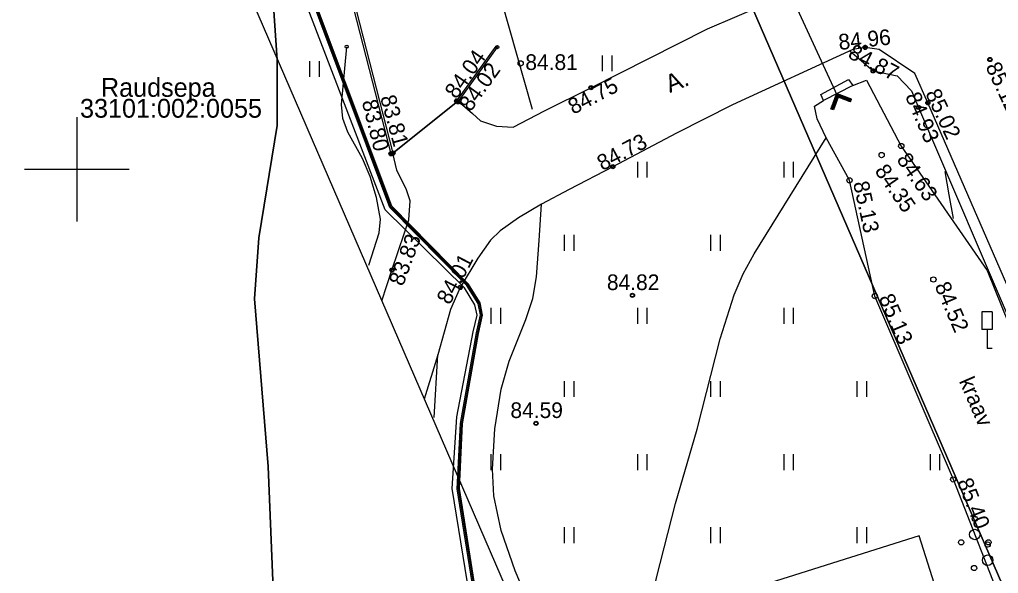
# Model space of a CAD drawing. Extents: x 635520 to 641285, y 6458433 to 6466834.
# Drawn here: x 637547.26 to 637594.07, y 6462630.65 to 6462657.17 of the extents above; entities that cross this region are included whole.
import ezdxf

# ---------------------------------------------------------------- set-up
doc = ezdxf.new("R2010")
doc.units = 0
for name, color, linetype in [('AED', 7, 'Continuous'), ('HALJASTUS', 7, 'Continuous'), ('HOONE', 7, 'Continuous'), ('HORISONTAAL-EH2000', 7, 'Continuous'), ('KORGUS-EH2000', 7, 'Continuous'), ('LIIKLUS', 7, 'Continuous'), ('MOOTMPUNKT', 7, 'Continuous'), ('MOOTPIIR', 7, 'Continuous'), ('MPKAABEL', 7, 'Continuous'), ('PIIR', 7, 'Continuous'), ('PUU', 7, 'Continuous'), ('SITRASS', 7, 'Continuous'), ('TEE', 7, 'Continuous'), ('TRUUP', 7, 'Continuous'), ('VEEKOGU', 7, 'Continuous'), ('VORK', 7, 'Continuous'), ('VTRASS', 7, 'Continuous')]:
    doc.layers.add(name, color=color, linetype=linetype)

msp = doc.modelspace()

# ---------------------------------------------------------------- linework, layer by layer
at = {"layer": 'AED'}
msp.add_lwpolyline([(637570.303, 6462658.043), (637571.765, 6462652.876)], dxfattribs=at)
at = {"layer": 'HALJASTUS'}
for p, q in [((637575.125, 6462655.451), (637575.125, 6462654.69)), ((637575.58, 6462655.451), (637575.58, 6462654.69)), ((637561.125, 6462655.179), (637561.125, 6462654.418)), ((637561.58, 6462655.179), (637561.58, 6462654.418)), ((637576.804, 6462650.36), (637576.804, 6462649.599)), ((637577.26, 6462650.36), (637577.26, 6462649.599)), ((637583.804, 6462650.36), (637583.804, 6462649.599)), ((637584.26, 6462650.36), (637584.26, 6462649.599)), ((637573.304, 6462646.86), (637573.304, 6462646.099)), ((637573.76, 6462646.86), (637573.76, 6462646.099)), ((637580.304, 6462646.86), (637580.304, 6462646.099)), ((637580.76, 6462646.86), (637580.76, 6462646.099)), ((637569.804, 6462643.36), (637569.804, 6462642.599)), ((637570.26, 6462643.36), (637570.26, 6462642.599)), ((637576.804, 6462643.36), (637576.804, 6462642.599)), ((637577.26, 6462643.36), (637577.26, 6462642.599)), ((637583.804, 6462643.36), (637583.804, 6462642.599)), ((637584.26, 6462643.36), (637584.26, 6462642.599)), ((637573.304, 6462639.86), (637573.304, 6462639.099)), ((637573.76, 6462639.86), (637573.76, 6462639.099)), ((637580.304, 6462639.86), (637580.304, 6462639.099)), ((637580.76, 6462639.86), (637580.76, 6462639.099)), ((637587.304, 6462639.86), (637587.304, 6462639.099)), ((637587.76, 6462639.86), (637587.76, 6462639.099)), ((637569.804, 6462636.36), (637569.804, 6462635.599)), ((637570.26, 6462636.36), (637570.26, 6462635.599)), ((637576.804, 6462636.36), (637576.804, 6462635.599)), ((637577.26, 6462636.36), (637577.26, 6462635.599)), ((637583.804, 6462636.36), (637583.804, 6462635.599)), ((637584.26, 6462636.36), (637584.26, 6462635.599)), ((637590.804, 6462636.36), (637590.804, 6462635.599)), ((637591.26, 6462636.36), (637591.26, 6462635.599)), ((637573.304, 6462632.86), (637573.304, 6462632.099)), ((637573.76, 6462632.86), (637573.76, 6462632.099)), ((637580.304, 6462632.86), (637580.304, 6462632.099)), ((637580.76, 6462632.86), (637580.76, 6462632.099)), ((637587.304, 6462632.86), (637587.304, 6462632.099)), ((637587.76, 6462632.86), (637587.76, 6462632.099))]:
    msp.add_line(p, q, dxfattribs=at)
at = {"layer": 'HOONE'}
msp.add_lwpolyline([(637580.736, 6462629.434), (637584.041, 6462619.003), (637593.588, 6462622.028), (637590.282, 6462632.459), (637580.736, 6462629.434)], dxfattribs=at)
at = {"layer": 'HORISONTAAL-EH2000'}
msp.add_line((637567.092, 6462638.119), (637567.267, 6462641.121), dxfattribs=at)
for points in [[(637563.962, 6462645.415), (637564.458, 6462646.95), (637564.512, 6462647.617), (637564.325, 6462648.642), (637564.027, 6462649.655), (637563.66, 6462650.522), (637562.958, 6462651.78), (637562.717, 6462652.422), (637562.66, 6462653.094), (637562.906, 6462655.864)], [(637577.193, 6462625.79), (637577.164, 6462625.993), (637577.16, 6462627.027), (637577.265, 6462628.063), (637577.717, 6462630.435), (637578.62, 6462633.996), (637579.666, 6462637.553), (637580.769, 6462641.881), (637581.434, 6462643.983), (637581.867, 6462644.988), (637582.395, 6462645.95), (637584.115, 6462648.723), (637585.835, 6462651.496)], [(637591.916, 6462647.646), (637591.722, 6462648.772), (637591.529, 6462649.898)], [(637571.759, 6462628.887), (637570.966, 6462630.781), (637570.283, 6462632.712), (637569.947, 6462634.369), (637569.875, 6462635.648), (637569.989, 6462637.581), (637570.283, 6462639.47), (637570.676, 6462640.816), (637571.477, 6462642.8), (637571.804, 6462643.807), (637571.98, 6462644.843), (637572.102, 6462646.584), (637572.224, 6462648.325)]]:
    msp.add_lwpolyline(points, dxfattribs=at)
at = {"layer": 'KORGUS-EH2000'}
for centre, radius in [((637587.698, 6462655.83), 0.1), ((637571.222, 6462655.067), 0.125), ((637593.665, 6462655.251), 0.1), ((637588.078, 6462654.708), 0.1), ((637574.586, 6462653.903), 0.1), ((637568.16, 6462653.271), 0.1), ((637568.231, 6462653.227), 0.1), ((637590.247, 6462652.962), 0.1), ((637590.698, 6462653.179), 0.1), ((637589.425, 6462651.112), 0.125), ((637565.023, 6462650.741), 0.1), ((637565.113, 6462650.771), 0.1), ((637588.486, 6462650.679), 0.125), ((637575.631, 6462650.122), 0.1), ((637586.953, 6462649.472), 0.125), ((637565.067, 6462645.171), 0.1), ((637590.962, 6462644.723), 0.125), ((637568.337, 6462644.344), 0.1), ((637576.568, 6462643.966), 0.1), ((637588.159, 6462643.93), 0.125), ((637571.954, 6462637.841), 0.1), ((637591.911, 6462635.153), 0.125)]:
    msp.add_circle(centre, radius, dxfattribs=at)
at = {"layer": 'LIIKLUS'}
for points in [[(637593.28, 6462643.172), (637593.28, 6462642.322)], [(637593.78, 6462643.172), (637593.28, 6462643.172)], [(637593.78, 6462643.172), (637593.78, 6462642.322)], [(637593.78, 6462642.322), (637593.28, 6462642.322)], [(637593.53, 6462642.322), (637593.53, 6462641.422)], [(637593.78, 6462641.422), (637593.53, 6462641.422)]]:
    msp.add_lwpolyline(points, dxfattribs=at)
at = {"layer": 'MOOTMPUNKT'}
for centre in [(637562.906, 6462655.864), (637570.109, 6462655.842), (637587.698, 6462655.83), (637593.665, 6462655.251), (637588.078, 6462654.708), (637574.586, 6462653.903), (637568.16, 6462653.271), (637568.231, 6462653.227), (637590.698, 6462653.179), (637590.247, 6462652.962), (637565.023, 6462650.741), (637565.113, 6462650.771), (637575.631, 6462650.122), (637565.067, 6462645.171), (637568.337, 6462644.344), (637576.568, 6462643.966), (637571.954, 6462637.841)]:
    msp.add_circle(centre, 0.075, dxfattribs=at)
at = {"layer": 'MOOTPIIR'}
msp.add_lwpolyline([(637577.121, 6462706.256), (637621.518, 6462602.443), (637626.4, 6462595.366), (637629.306, 6462589.552), (637632.345, 6462582.075), (637635.389, 6462571.873), (637638.339, 6462562.294), (637668.127, 6462492.273), (637649.238, 6462481.686), (637639.312, 6462476.123), (637577.707, 6462609.736), (637571.303, 6462628.145), (637542.145, 6462695.65)], close=True, dxfattribs=at)
at = {"layer": 'MPKAABEL'}
for points in [[(637593.525, 6462599.772), (637592.909, 6462604.462), (637592.737, 6462605.099), (637592.315, 6462605.719), (637591.782, 6462606.149), (637584.682, 6462608.786), (637575.604, 6462611.299), (637573.604, 6462612.623), (637572.018, 6462614.664), (637570.608, 6462617.041), (637569.693, 6462619.603), (637569.302, 6462627.044), (637569.175, 6462628.532), (637568.191, 6462634.708), (637568.344, 6462637.824), (637569.111, 6462642.164), (637569.294, 6462643.024), (637569.196, 6462643.567), (637568.646, 6462644.437), (637564.97, 6462648.17), (637560.496, 6462660.114)], [(637560.543, 6462660.13), (637565.013, 6462648.198), (637568.685, 6462644.468), (637569.244, 6462643.586), (637569.345, 6462643.023), (637569.161, 6462642.155), (637568.393, 6462637.819), (637568.241, 6462634.711), (637569.225, 6462628.538), (637569.352, 6462627.048), (637569.742, 6462619.613), (637570.653, 6462617.062), (637572.06, 6462614.692), (637573.638, 6462612.66), (637575.625, 6462611.346), (637584.697, 6462608.833), (637591.807, 6462606.193), (637592.353, 6462605.753), (637592.783, 6462605.12), (637592.958, 6462604.471), (637593.576, 6462599.771)], [(637558.977, 6462591.434), (637559.233, 6462591.434), (637559.5, 6462591.586), (637559.923, 6462592.404), (637560.093, 6462602.898), (637559.863, 6462618.183), (637559.152, 6462635.77), (637558.501, 6462643.799), (637558.704, 6462646.711), (637559.582, 6462652.097), (637559.582, 6462655.243), (637559.395, 6462657.805)], [(637559.395, 6462657.805), (637559.582, 6462655.243), (637559.582, 6462652.097), (637558.704, 6462646.711), (637558.501, 6462643.799), (637559.152, 6462635.77), (637559.863, 6462618.183), (637560.093, 6462602.898), (637559.923, 6462592.404), (637559.5, 6462591.586), (637559.233, 6462591.434), (637558.977, 6462591.434)]]:
    msp.add_lwpolyline(points, dxfattribs=at)
at = {"layer": 'PIIR'}
msp.add_lwpolyline([(637353.17, 6462864.51), (637482.86, 6462645.05), (637521.85, 6462579.03), (637545.47, 6462531.18), (637521.04, 6462521.2), (637500.69, 6462455.68), (637461.84, 6462371.62), (637420.75, 6462347.57), (637436.31, 6462338.62), (637468.12, 6462357.68), (637503.74, 6462382.86), (637564.16, 6462430.62), (637606.05, 6462465.7), (637645.15, 6462498.88), (637648.76, 6462501.82), (637606.05, 6462602.89), (637580.65, 6462661.56), (637557.03, 6462716.49), (637554.32, 6462722.87), (637550.61, 6462721.37), (637536.13, 6462756.21), (637514.77, 6462809.68), (637486.6, 6462884.52), (637469.54, 6462931.01)], close=True, dxfattribs=at)
msp.add_lwpolyline([(637557.03, 6462716.49), (637580.65, 6462661.56), (637606.05, 6462602.89), (637648.76, 6462501.82), (637668.21, 6462517.42), (637628.08, 6462612.41), (637602.67, 6462671.11), (637582.24, 6462718.61)], dxfattribs=at)
at = {"layer": 'PUU'}
for centre, radius in [((637592.942, 6462633.266), 0.125), ((637592.942, 6462632.516), 0.25), ((637592.292, 6462632.141), 0.125), ((637593.557, 6462632.035), 0.125), ((637593.592, 6462632.141), 0.125), ((637593.557, 6462631.285), 0.25), ((637592.907, 6462630.91), 0.125)]:
    msp.add_circle(centre, radius, dxfattribs=at)
at = {"layer": 'SITRASS'}
msp.add_lwpolyline([(637593.626, 6462599.771), (637593.007, 6462604.481), (637592.829, 6462605.141), (637592.39, 6462605.787), (637591.832, 6462606.237), (637584.713, 6462608.881), (637575.646, 6462611.392), (637573.673, 6462612.698), (637572.101, 6462614.72), (637570.698, 6462617.083), (637569.792, 6462619.623), (637569.402, 6462627.051), (637569.274, 6462628.544), (637568.292, 6462634.714), (637568.443, 6462637.813), (637569.21, 6462642.145), (637569.396, 6462643.022), (637569.291, 6462643.604), (637568.724, 6462644.5), (637565.056, 6462648.225), (637560.59, 6462660.147)], dxfattribs=at)
at = {"layer": 'TEE'}
msp.add_line((637568.196, 6462653.248), (637565.113, 6462650.771), dxfattribs=at)
for points in [[(637563.276, 6462677.158), (637558.712, 6462675.932), (637560.286, 6462669.82), (637560.667, 6462668.151), (637565.113, 6462650.771), (637565.023, 6462650.741), (637560.57, 6462668.148), (637560.214, 6462669.791), (637558.608, 6462676.022), (637563.26, 6462677.215), (637563.276, 6462677.158)], [(637564.583, 6462643.701), (637565.067, 6462645.171), (637565.673, 6462646.951), (637565.877, 6462647.571), (637565.943, 6462648.487), (637565.768, 6462649.007), (637565.301, 6462649.959), (637565.113, 6462650.771), (637568.196, 6462653.248), (637568.443, 6462653.083), (637568.914, 6462652.663), (637569.303, 6462652.311), (637570.074, 6462652.067), (637570.864, 6462652.021), (637572.36, 6462652.794), (637574.586, 6462653.903), (637580.153, 6462656.725), (637582.994, 6462657.934)], [(637568.162, 6462653.273), (637568.232, 6462653.223), (637570.107, 6462655.844), (637570.037, 6462655.894), (637568.162, 6462653.273)], [(637600.17, 6462631.384), (637590.698, 6462653.179), (637590.069, 6462654.581), (637588.374, 6462655.737), (637587.698, 6462655.83), (637587.115, 6462655.729), (637581.358, 6462653.079), (637578.677, 6462651.726), (637575.631, 6462650.122), (637573.55, 6462649.034), (637572.224, 6462648.325), (637571.113, 6462647.673), (637570.247, 6462647.045), (637569.782, 6462646.606), (637569.174, 6462645.747), (637568.337, 6462644.344), (637567.861, 6462643.279), (637567.267, 6462641.121), (637566.613, 6462639.001)], [(637586.969, 6462655.662), (637588.078, 6462654.708), (637589.235, 6462654.479), (637589.913, 6462653.746), (637590.247, 6462652.962), (637599.585, 6462631.125), (637608.047, 6462611.537), (637609.301, 6462608.122), (637608.856, 6462603.607)]]:
    msp.add_lwpolyline(points, dxfattribs=at)
at = {"layer": 'TRUUP'}
for p, q in [((637586.321, 6462653.628), (637586.052, 6462652.898)), ((637586.363, 6462653.537), (637586.119, 6462652.873)), ((637586.4, 6462653.432), (637586.291, 6462653.549)), ((637586.43, 6462653.436), (637586.301, 6462653.575)), ((637586.483, 6462653.417), (637586.311, 6462653.601)), ((637586.535, 6462653.398), (637586.32, 6462653.627)), ((637587.051, 6462653.36), (637586.321, 6462653.628)), ((637587.027, 6462653.293), (637586.363, 6462653.537)), ((637586.587, 6462653.379), (637586.371, 6462653.61)), ((637586.639, 6462653.36), (637586.423, 6462653.591)), ((637586.691, 6462653.34), (637586.475, 6462653.572)), ((637586.743, 6462653.321), (637586.527, 6462653.552)), ((637586.795, 6462653.302), (637586.579, 6462653.533)), ((637586.226, 6462652.959), (637586.117, 6462653.076)), ((637586.236, 6462652.985), (637586.127, 6462653.102)), ((637586.245, 6462653.012), (637586.137, 6462653.128)), ((637586.255, 6462653.038), (637586.146, 6462653.154)), ((637586.265, 6462653.064), (637586.156, 6462653.181)), ((637586.274, 6462653.09), (637586.166, 6462653.207)), ((637586.284, 6462653.117), (637586.175, 6462653.233)), ((637586.294, 6462653.143), (637586.185, 6462653.26)), ((637586.405, 6462653.446), (637586.186, 6462652.849)), ((637586.304, 6462653.169), (637586.195, 6462653.286)), ((637586.313, 6462653.196), (637586.204, 6462653.312)), ((637586.323, 6462653.222), (637586.214, 6462653.338)), ((637586.333, 6462653.248), (637586.224, 6462653.365)), ((637586.342, 6462653.274), (637586.233, 6462653.391)), ((637586.352, 6462653.301), (637586.243, 6462653.417)), ((637586.362, 6462653.327), (637586.253, 6462653.443)), ((637586.371, 6462653.353), (637586.262, 6462653.47)), ((637586.381, 6462653.379), (637586.272, 6462653.496)), ((637586.391, 6462653.406), (637586.282, 6462653.522)), ((637587.002, 6462653.226), (637586.405, 6462653.446)), ((637586.847, 6462653.283), (637586.632, 6462653.514)), ((637586.9, 6462653.264), (637586.684, 6462653.495)), ((637586.952, 6462653.244), (637586.736, 6462653.476)), ((637587.002, 6462653.227), (637586.788, 6462653.456)), ((637587.012, 6462653.253), (637586.84, 6462653.437)), ((637587.022, 6462653.279), (637586.892, 6462653.418)), ((637587.031, 6462653.306), (637586.944, 6462653.399)), ((637587.041, 6462653.332), (637586.996, 6462653.38)), ((637587.002, 6462653.226), (637587.051, 6462653.36)), ((637586.186, 6462652.849), (637586.052, 6462652.898)), ((637586.092, 6462652.883), (637586.059, 6462652.918)), ((637586.144, 6462652.864), (637586.069, 6462652.944)), ((637586.187, 6462652.854), (637586.079, 6462652.971)), ((637586.197, 6462652.88), (637586.088, 6462652.997)), ((637586.207, 6462652.907), (637586.098, 6462653.023)), ((637586.216, 6462652.933), (637586.108, 6462653.049))]:
    msp.add_line(p, q, dxfattribs=at)
for points in [[(637582.511, 6462661.877), (637586.363, 6462653.537)], [(637585.571, 6462653.585), (637586.899, 6462654.296), (637587.103, 6462654.008), (637585.712, 6462653.292), (637585.571, 6462653.585)]]:
    msp.add_lwpolyline(points, dxfattribs=at)
at = {"layer": 'VEEKOGU'}
for points in [[(637587.103, 6462654.008), (637587.763, 6462654.266), (637589.425, 6462651.112), (637593.535, 6462645.152), (637597.583, 6462635.123), (637600.116, 6462628.242), (637603.363, 6462619.466), (637606.971, 6462609.444), (637607.766, 6462607.841), (637608.273, 6462606.73), (637608.285, 6462606.193), (637607.995, 6462604.924), (637607.366, 6462603.536), (637606.69, 6462602.658)], [(637600.663, 6462602.281), (637600.504, 6462606.005), (637600.384, 6462607.127), (637597.959, 6462616.808), (637595.401, 6462626.253), (637591.927, 6462635.143), (637588.159, 6462643.93), (637586.953, 6462649.472), (637585.835, 6462651.496), (637585.407, 6462652.418), (637585.275, 6462653.017), (637585.712, 6462653.292)]]:
    msp.add_lwpolyline(points, dxfattribs=at)
at = {"layer": 'VORK'}
for p, q in [((637550, 6462652.5), (637550, 6462647.5)), ((637547.5, 6462650), (637552.5, 6462650))]:
    msp.add_line(p, q, dxfattribs=at)
at = {"layer": 'VTRASS'}
msp.add_lwpolyline([(637592.005, 6462598.145), (637592.288, 6462598.448), (637593.23, 6462599.108), (637593.325, 6462599.659), (637592.738, 6462604.308), (637592.588, 6462605.004), (637592.186, 6462605.617), (637591.703, 6462605.968), (637584.607, 6462608.636), (637575.492, 6462611.131), (637573.46, 6462612.504), (637571.867, 6462614.56), (637570.422, 6462616.969), (637569.532, 6462619.583), (637569.098, 6462627.642), (637567.948, 6462634.711), (637568.172, 6462638.145), (637568.945, 6462642.221), (637569.136, 6462643.023), (637569.033, 6462643.505), (637568.534, 6462644.323), (637564.746, 6462648.06), (637560.174, 6462660.008)], dxfattribs=at)

# ---------------------------------------------------------------- texts
at = {"layer": 'KORGUS-EH2000'}
for s, rotation, p in [('84.96', 6.0141, (637586.461, 6462655.71)), ('84.87', 332.7078, (637586.824, 6462655.362)), ('84.04', 54.6378, (637568.146, 6462653.323)), ('84.02', 54.3464, (637568.828, 6462652.716)), ('85.12', 294.932, (637593.44, 6462654.916)), ('84.75', 27.599, (637573.739, 6462652.603)), ('83.81', 285.3495, (637564.498, 6462653.443)), ('84.93', 293.0723, (637589.599, 6462653.5)), ('85.02', 294.8791, (637590.561, 6462653.633)), ('83.80', 283.9022, (637563.623, 6462653.237)), ('84.73', 27.9966, (637575.131, 6462649.907)), ('84.63', 304.59, (637589.174, 6462650.461)), ('84.35', 304.59, (637588.126, 6462649.92)), ('85.13', 282.2768, (637587.118, 6462649.348)), ('83.83', 69.5216, (637565.592, 6462644.366)), ('84.01', 62.5001, (637567.828, 6462643.473)), ('84.52', 293.2104, (637591.009, 6462644.42)), ('85.13', 293.2104, (637588.334, 6462643.842)), ('85.40', 291.3444, (637592.083, 6462635.044))]:
    msp.add_text(s, height=0.75, rotation=rotation, dxfattribs=at).set_placement(p)
for s, p in [('84.81', (637571.446, 6462654.752)), ('84.82', (637575.347, 6462644.216)), ('84.59', (637570.733, 6462638.091))]:
    msp.add_text(s, height=0.75, dxfattribs=at).set_placement(p)
at = {"layer": 'PIIR'}
for s, p in [('Raudsepa', (637551.15, 6462653.468)), ('33101:002:0055', (637550.15, 6462652.468))]:
    msp.add_text(s, height=0.9, dxfattribs=at).set_placement(p)
at = {"layer": 'TEE'}
msp.add_text('A.', height=0.85, rotation=22.1218, dxfattribs=at).set_placement((637578.356, 6462653.646))
at = {"layer": 'VEEKOGU'}
msp.add_text('kraav', height=0.75, rotation=293.4533, dxfattribs=at).set_placement((637592.175, 6462639.861))

doc.saveas('drawing.dxf')
